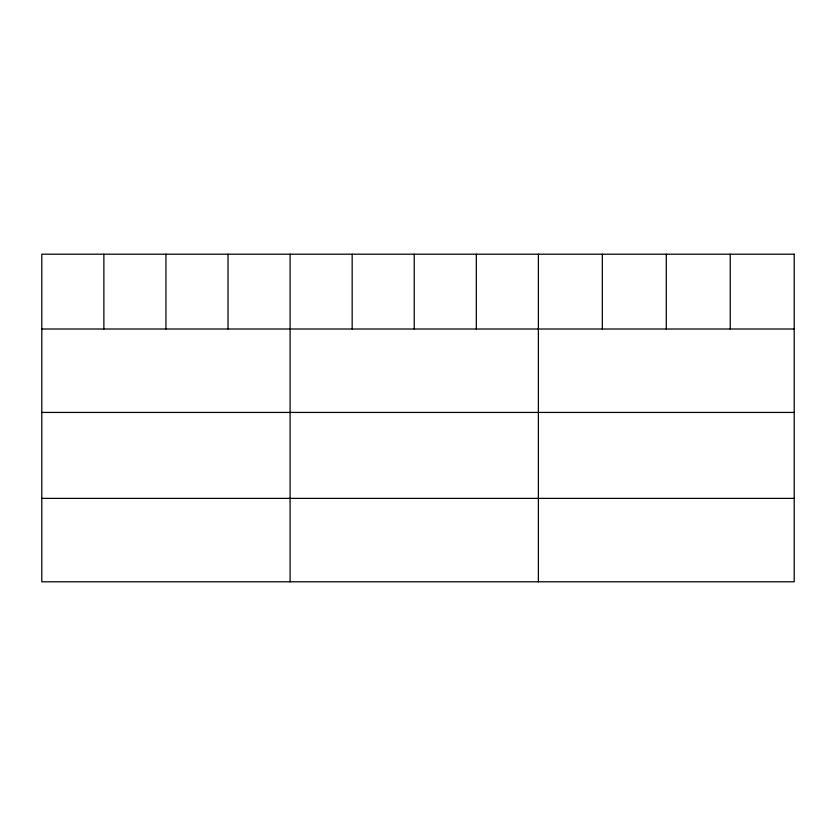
<?xml version="1.0" encoding="UTF-8"?>
<svg xmlns="http://www.w3.org/2000/svg" width="836" height="836" viewBox="0 0 836 836"><rect width="100%" height="100%" fill="white"/><g stroke="black" fill="none" stroke-linecap="round" stroke-linejoin="round"><path stroke-width="1.25" d="M41.8 329.008L794.2 329.008M41.8 412.43L794.2 412.43M41.8 498.381L794.2 498.381M730.246 254.196L730.246 329.008M666.292 254.196L666.292 329.008M602.338 254.196L602.338 329.008M538.384 254.196L538.384 581.804M476.311 254.196L476.311 329.008M414.238 254.196L414.238 329.008M352.165 254.196L352.165 329.008M290.092 254.196L290.092 581.804M228.019 254.196L228.019 329.008M165.946 254.196L165.946 329.008M103.873 254.196L103.873 329.008M794.2 254.196L41.8 254.196L41.8 581.804L794.2 581.804L794.2 254.196"/></g></svg>
